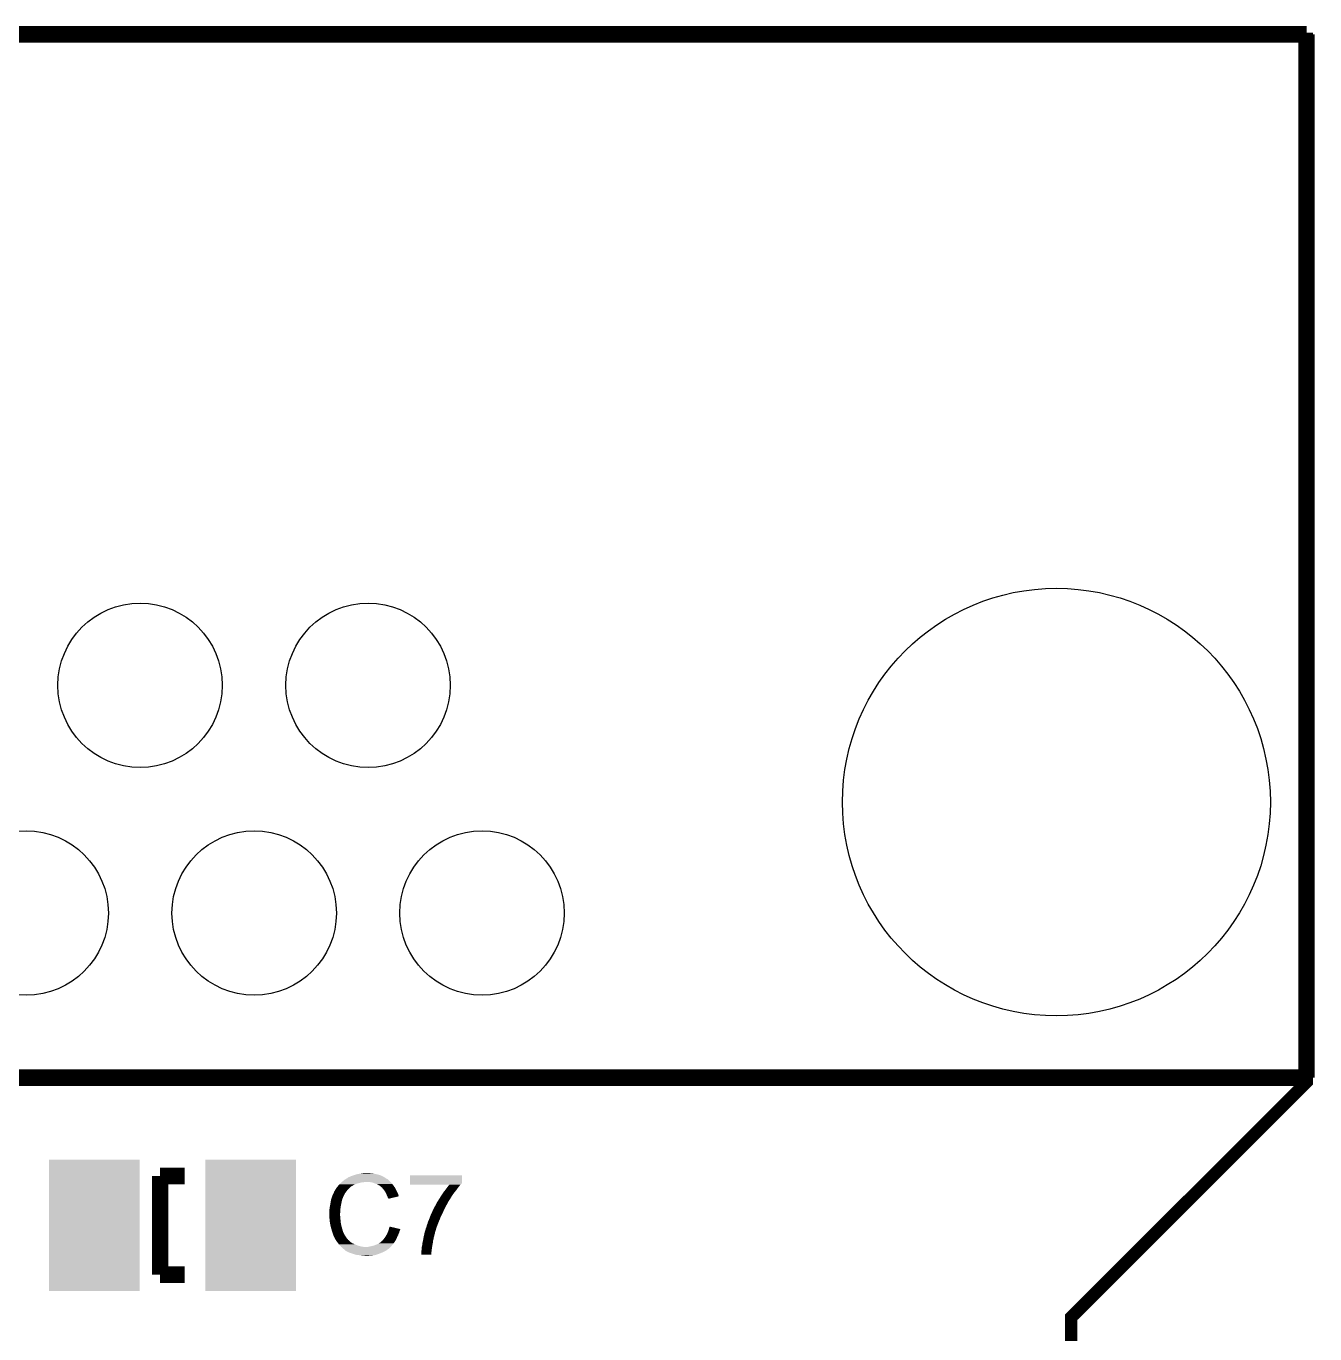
# Model space of a CAD drawing. Extents: x -4.2 to 27.1, y -3.9 to 55.1.
# Drawn here: x 11.43 to 27.09, y 37.52 to 53.42 of the extents above; entities that cross this region are included whole.
import ezdxf

# ---------------------------------------------------------------- set-up
doc = ezdxf.new("R2010")
doc.units = 0
doc.layers.get('0').update_dxf_attribs({"linetype": 'CONTINUOUS'})
for name, color, linetype in [('MCP2517FD_CLICK_GKO', 5, 'CONTINUOUS'), ('MCP2517FD_CLICK_GTO', 14, 'CONTINUOUS'), ('MCP2517FD_CLICK_GTS', 12, 'CONTINUOUS')]:
    doc.layers.add(name, color=color, linetype=linetype)

# ---------------------------------------------------------------- blocks, each defined once
blk = doc.blocks.new('RECTANGLE_90')
blk.add_solid([(0.54991, 0.8001), (0.54991, -0.8001), (-0.54991, 0.8001), (-0.54991, -0.8001)])
blk = doc.blocks.new('ROUND_65')
blk.add_circle((0, 0), 2.6)
blk = doc.blocks.new('ROUND_66')
blk.add_circle((0, 0), 0.999)

msp = doc.modelspace()

# ---------------------------------------------------------------- linework, layer by layer
at = {"layer": 'MCP2517FD_CLICK_GKO', "const_width": 0.1524}
for points in [[(-4.10972, 40.64), (-4.10972, 53.34), (26.99004, 53.34)], [(24.13, -1.27), (24.13, 37.719), (26.99004, 40.57904), (26.99004, 53.34)]]:
    msp.add_lwpolyline(points, dxfattribs=at)
at = {"layer": 'MCP2517FD_CLICK_GTO', "const_width": 0.20066}
for points in [[(-4.10972, 53.31714), (26.99004, 53.31714)], [(26.99004, 40.63238), (26.99004, 53.31714)], [(-4.10972, 40.63238), (26.99004, 40.63238)], [(13.05814, 38.23716), (13.05814, 39.43604)], [(13.05814, 39.43604), (13.35786, 39.43604)], [(13.05814, 38.23716), (13.35786, 38.23716)]]:
    msp.add_lwpolyline(points, dxfattribs=at)
at = {"layer": 'MCP2517FD_CLICK_GTO'}
for points in [[(15.36446, 39.42842), (15.377158, 39.4335), (15.77086, 39.42842), (15.7607, 39.4335)], [(15.377158, 39.4335), (15.389858, 39.43858), (15.7607, 39.4335), (15.74927, 39.43858)], [(15.389858, 39.43858), (15.4051, 39.44366), (15.74927, 39.43858), (15.73784, 39.44366)], [(15.4051, 39.44366), (15.422882, 39.44874), (15.73784, 39.44366), (15.721586, 39.44874)], [(15.422882, 39.44874), (15.440662, 39.45636), (15.721586, 39.44874), (15.697202, 39.45636)], [(15.440662, 39.45636), (15.4813, 39.46398), (15.697202, 39.45636), (15.659098, 39.46398)], [(15.4813, 39.46398), (15.51178, 39.46906), (15.659098, 39.46398), (15.641324, 39.46906)], [(15.51178, 39.46906), (15.52702, 39.4716), (15.623542, 39.46906), (15.608302, 39.4716)], [(15.52702, 39.4716), (15.572738, 39.47414), (15.595602, 39.4716), (15.585442, 39.47414)], [(16.093442, 39.349674), (16.09346, 39.443638), (16.725894, 39.349674), (16.7259, 39.443638)], [(16.09346, 39.443638), (16.093462, 39.44366), (16.7259, 39.443638), (16.093462, 39.44366)], [(15.188182, 39.270938), (15.194278, 39.2811), (15.33906, 39.270938), (15.349222, 39.2811)], [(15.194278, 39.2811), (15.206724, 39.298878), (15.349222, 39.2811), (15.367, 39.298878)], [(15.206724, 39.298878), (15.21206, 39.3065), (15.367, 39.298878), (15.377158, 39.3065)], [(15.21206, 39.3065), (15.212062, 39.306502), (15.377158, 39.3065), (15.37716, 39.306502)], [(15.212062, 39.306502), (15.214366, 39.309038), (15.37716, 39.306502), (15.379698, 39.309038)], [(15.214366, 39.309038), (15.230532, 39.32682), (15.379698, 39.309038), (15.410182, 39.32682)], [(15.230532, 39.32682), (15.23746, 39.33444), (15.410182, 39.32682), (15.42669, 39.33444)], [(15.23746, 39.33444), (15.24508, 39.34206), (15.42669, 39.33444), (15.443198, 39.34206)], [(15.24508, 39.34206), (15.26032, 39.3573), (15.443198, 39.34206), (15.50416, 39.3573)], [(15.26032, 39.3573), (15.26286, 39.35984), (15.50416, 39.3573), (15.529562, 39.35984)], [(15.26286, 39.35984), (15.2654, 39.36238), (15.529562, 39.35984), (15.542258, 39.36238)], [(15.2654, 39.36238), (15.283408, 39.377618), (15.85722, 39.36238), (15.841982, 39.377618)], [(15.283408, 39.377618), (15.292416, 39.38524), (15.841982, 39.377618), (15.8369, 39.38524)], [(15.292416, 39.38524), (15.298422, 39.390322), (15.8369, 39.38524), (15.831818, 39.390322)], [(15.298422, 39.390322), (15.302646, 39.392858), (15.831818, 39.390322), (15.82928, 39.392858)], [(15.302646, 39.392858), (15.306876, 39.395398), (15.82928, 39.392858), (15.824204, 39.395398)], [(15.306876, 39.395398), (15.311102, 39.397934), (15.824204, 39.395398), (15.821666, 39.397934)], [(15.311102, 39.397934), (15.311112, 39.39794), (15.821666, 39.397934), (15.819124, 39.39794)], [(15.311112, 39.39794), (15.332268, 39.41064), (15.819124, 39.39794), (15.7988, 39.41064)], [(15.332268, 39.41064), (15.33652, 39.413192), (15.7988, 39.41064), (15.795228, 39.413192)], [(15.33652, 39.413192), (15.336534, 39.415726), (15.795228, 39.413192), (15.79168, 39.415726)], [(15.336534, 39.415726), (15.346682, 39.4208), (15.79168, 39.415726), (15.784574, 39.4208)], [(15.346682, 39.4208), (15.354294, 39.423338), (15.784574, 39.4208), (15.78102, 39.423338)], [(15.354294, 39.423338), (15.3543, 39.42334), (15.78102, 39.423338), (15.781018, 39.42334)], [(15.3543, 39.42334), (15.36446, 39.42842), (15.781018, 39.42334), (15.77086, 39.42842)], [(15.636238, 39.3573), (15.605758, 39.36238), (15.8623, 39.3573), (15.85722, 39.36238)], [(15.66418, 39.34714), (15.636238, 39.3573), (15.87246, 39.34714), (15.8623, 39.3573)], [(15.671806, 39.344598), (15.66418, 39.34714), (15.875002, 39.344598), (15.87246, 39.34714)], [(15.687038, 39.33952), (15.671806, 39.344598), (15.879066, 39.33952), (15.875002, 39.344598)], [(15.70228, 39.3319), (15.687038, 39.33952), (15.88516, 39.3319), (15.879066, 39.33952)], [(15.70736, 39.32936), (15.70228, 39.3319), (15.886976, 39.32936), (15.88516, 39.3319)], [(15.720062, 39.32174), (15.70736, 39.32936), (15.892418, 39.32174), (15.886976, 39.32936)], [(15.730216, 39.316662), (15.720062, 39.32174), (15.896046, 39.316662), (15.892418, 39.32174)], [(15.73276, 39.31412), (15.730216, 39.316662), (15.897862, 39.31412), (15.896046, 39.316662)], [(15.752764, 39.29634), (15.73276, 39.31412), (15.910562, 39.29634), (15.897862, 39.31412)], [(15.75562, 39.2938), (15.752764, 39.29634), (15.912014, 39.2938), (15.910562, 39.29634)], [(15.767812, 39.27856), (15.75562, 39.2938), (15.92072, 39.27856), (15.912014, 39.2938)], [(15.77594, 39.2684), (15.767812, 39.27856), (15.9258, 39.2684), (15.92072, 39.27856)], [(16.09344, 39.33952), (16.093442, 39.349674), (16.71574, 39.33952), (16.725894, 39.349674)], [(16.09344, 39.331898), (16.09344, 39.33952), (16.710658, 39.331898), (16.71574, 39.33952)], [(16.09344, 39.329382), (16.09344, 39.331898), (16.708142, 39.329382), (16.710658, 39.331898)], [(16.570916, 39.32936), (16.09344, 39.329382), (16.70812, 39.32936), (16.708142, 39.329382)], [(16.518506, 39.26078), (16.545682, 39.29634), (16.65478, 39.26078), (16.68018, 39.29634)], [(16.545682, 39.29634), (16.56509, 39.321738), (16.68018, 39.29634), (16.700498, 39.321738)], [(16.56509, 39.321738), (16.570916, 39.32936), (16.700498, 39.321738), (16.70812, 39.32936)], [(15.12824, 39.10584), (15.13205, 39.1287), (15.26032, 39.10584), (15.2654, 39.1287)], [(15.13205, 39.1287), (15.135436, 39.149018), (15.2654, 39.1287), (15.270478, 39.149018)], [(15.135436, 39.149018), (15.135862, 39.151562), (15.270478, 39.149018), (15.27175, 39.151562)], [(15.135862, 39.151562), (15.136706, 39.154096), (15.27175, 39.151562), (15.273018, 39.154096)], [(15.136706, 39.154096), (15.138398, 39.159174), (15.273018, 39.154096), (15.27302, 39.159174)], [(15.138398, 39.159174), (15.139244, 39.161714), (15.27302, 39.159174), (15.275554, 39.161714)], [(15.139244, 39.161714), (15.140092, 39.164256), (15.275554, 39.161714), (15.27556, 39.164256)], [(15.140092, 39.164256), (15.150252, 39.19474), (15.27556, 39.164256), (15.28826, 39.19474)], [(15.150252, 39.19474), (15.1511, 39.19728), (15.28826, 39.19474), (15.28953, 39.19728)], [(15.1511, 39.19728), (15.164246, 39.225218), (15.28953, 39.19728), (15.3035, 39.225218)], [(15.164246, 39.225218), (15.17142, 39.240464), (15.3035, 39.225218), (15.315358, 39.240464)], [(15.17142, 39.240464), (15.171426, 39.243006), (15.315358, 39.240464), (15.317334, 39.243006)], [(15.171426, 39.243006), (15.17396, 39.245544), (15.317334, 39.243006), (15.319308, 39.245544)], [(15.17396, 39.245544), (15.176504, 39.253162), (15.319308, 39.245544), (15.325234, 39.253162)], [(15.176504, 39.253162), (15.181582, 39.258244), (15.325234, 39.253162), (15.329186, 39.258244)], [(15.181582, 39.258244), (15.18666, 39.268398), (15.329186, 39.258244), (15.337084, 39.268398)], [(15.18666, 39.268398), (15.188182, 39.270938), (15.337084, 39.268398), (15.33906, 39.270938)], [(15.783052, 39.25824), (15.77594, 39.2684), (15.93088, 39.25824), (15.9258, 39.2684)], [(15.793718, 39.243), (15.783052, 39.25824), (15.937654, 39.243), (15.93088, 39.25824)], [(15.79753, 39.23538), (15.793718, 39.243), (15.94104, 39.23538), (15.937654, 39.243)], [(15.80642, 39.2176), (15.79753, 39.23538), (15.949932, 39.2176), (15.94104, 39.23538)], [(15.80755, 39.215058), (15.80642, 39.2176), (15.951202, 39.215058), (15.949932, 39.2176)], [(15.81658, 39.19474), (15.80755, 39.215058), (15.957276, 39.19474), (15.951202, 39.215058)], [(15.819124, 39.189654), (15.81658, 39.19474), (15.958796, 39.189654), (15.957276, 39.19474)], [(15.82166, 39.18458), (15.819124, 39.189654), (15.937634, 39.18458), (15.958796, 39.189654)], [(15.82674, 39.169344), (15.82166, 39.18458), (15.874092, 39.169344), (15.937634, 39.18458)], [(15.831814, 39.164266), (15.82674, 39.169344), (15.852914, 39.164266), (15.874092, 39.169344)], [(15.83182, 39.159208), (15.831814, 39.164266), (15.83182, 39.159208), (15.852914, 39.164266)], [(16.418562, 39.110922), (16.421944, 39.115998), (16.553178, 39.110922), (16.55572, 39.115998)], [(16.421944, 39.115998), (16.43888, 39.1414), (16.55572, 39.115998), (16.571884, 39.1414)], [(16.43888, 39.1414), (16.45793, 39.17188), (16.571884, 39.1414), (16.59128, 39.17188)], [(16.45793, 39.17188), (16.473806, 39.197282), (16.59128, 39.17188), (16.60652, 39.197282)], [(16.473806, 39.197282), (16.47698, 39.20236), (16.60652, 39.197282), (16.609904, 39.20236)], [(16.47698, 39.20236), (16.489202, 39.22014), (16.609904, 39.20236), (16.62176, 39.22014)], [(16.489202, 39.22014), (16.50492, 39.243), (16.62176, 39.22014), (16.639538, 39.243)], [(16.50492, 39.243002), (16.518506, 39.26078), (16.63954, 39.243002), (16.65478, 39.26078)], [(16.50492, 39.243), (16.50492, 39.243002), (16.639538, 39.243), (16.63954, 39.243002)], [(15.113, 38.991542), (15.11554, 39.001702), (15.246168, 38.991542), (15.246894, 39.001702)], [(15.113, 38.976302), (15.113, 38.991542), (15.24508, 38.976302), (15.246168, 38.991542)], [(15.113, 38.9763), (15.113, 38.976302), (15.245082, 38.9763), (15.24508, 38.976302)], [(15.114144, 38.953438), (15.113, 38.9763), (15.245082, 38.953438), (15.245082, 38.9763)], [(15.11554, 39.02964), (15.11808, 39.047422), (15.248888, 39.02964), (15.25016, 39.047422)], [(15.11554, 39.001702), (15.11554, 39.02964), (15.246894, 39.001702), (15.248888, 39.02964)], [(15.11808, 39.047422), (15.12062, 39.0652), (15.25016, 39.047422), (15.253122, 39.0652)], [(15.12062, 39.0652), (15.123, 39.0779), (15.253122, 39.0652), (15.25524, 39.0779)], [(15.123, 39.0779), (15.12824, 39.10584), (15.25524, 39.0779), (15.26032, 39.10584)], [(16.335222, 38.933118), (16.3449, 38.95852), (16.46428, 38.933118), (16.47698, 38.95852)], [(16.3449, 38.95852), (16.36568, 39.00424), (16.47698, 38.95852), (16.49984, 39.00424)], [(16.36568, 39.00424), (16.3703, 39.0144), (16.49984, 39.00424), (16.50365, 39.0144)], [(16.3703, 39.0144), (16.37516, 39.02456), (16.50365, 39.0144), (16.50746, 39.02456)], [(16.37516, 39.02456), (16.38367, 39.042342), (16.50746, 39.02456), (16.51762, 39.042342)], [(16.38367, 39.042342), (16.39096, 39.05758), (16.51762, 39.042342), (16.52524, 39.05758)], [(16.39096, 39.05758), (16.397038, 39.07028), (16.52524, 39.05758), (16.53032, 39.07028)], [(16.397038, 39.07028), (16.398254, 39.07282), (16.53032, 39.07028), (16.532012, 39.07282)], [(16.398254, 39.07282), (16.400786, 39.072834), (16.532012, 39.07282), (16.532022, 39.072834)], [(16.400786, 39.072834), (16.403316, 39.077896), (16.532022, 39.072834), (16.535398, 39.077896)], [(16.403316, 39.077896), (16.40332, 39.077902), (16.535398, 39.077896), (16.5354, 39.077902)], [(16.40332, 39.077902), (16.405854, 39.085504), (16.5354, 39.077902), (16.537936, 39.085504)], [(16.405854, 39.085504), (16.405858, 39.08552), (16.537936, 39.085504), (16.540466, 39.08552)], [(16.405858, 39.08552), (16.40586, 39.085522), (16.540466, 39.08552), (16.540466, 39.085522)], [(16.40586, 39.085522), (16.41348, 39.098218), (16.540466, 39.085522), (16.54682, 39.098218)], [(16.41348, 39.098218), (16.418562, 39.110922), (16.54682, 39.098218), (16.553178, 39.110922)], [(15.114526, 38.945816), (15.114144, 38.953438), (15.24762, 38.945816), (15.245082, 38.953438)], [(15.11554, 38.9255), (15.114526, 38.945816), (15.24762, 38.9255), (15.24762, 38.945816)], [(15.116304, 38.917878), (15.11554, 38.9255), (15.24762, 38.917878), (15.24762, 38.9255)], [(15.117826, 38.902642), (15.116304, 38.917878), (15.25016, 38.902642), (15.24762, 38.917878)], [(15.12062, 38.874698), (15.117826, 38.902642), (15.25231, 38.874698), (15.25016, 38.902642)], [(15.121518, 38.869618), (15.12062, 38.874698), (15.2527, 38.869618), (15.25231, 38.874698)], [(15.12824, 38.83152), (15.121518, 38.869618), (15.26032, 38.83152), (15.2527, 38.869618)], [(15.13332, 38.8112), (15.12824, 38.83152), (15.266126, 38.8112), (15.26032, 38.83152)], [(15.137676, 38.79596), (15.13332, 38.8112), (15.27048, 38.79596), (15.266126, 38.8112)], [(15.83753, 38.790862), (15.83944, 38.798498), (15.9766, 38.790862), (15.944168, 38.798498)], [(15.83944, 38.798498), (15.84708, 38.821356), (15.944168, 38.798498), (15.84708, 38.821356)], [(16.28394, 38.785802), (16.286482, 38.798502), (16.409962, 38.785802), (16.41387, 38.798502)], [(16.286482, 38.798502), (16.29301, 38.813742), (16.41387, 38.798502), (16.41856, 38.813742)], [(16.29301, 38.813742), (16.2941, 38.816282), (16.41856, 38.813742), (16.419512, 38.816282)], [(16.2941, 38.816282), (16.299182, 38.836602), (16.419512, 38.816282), (16.427132, 38.836602)], [(16.299182, 38.836602), (16.3068, 38.856918), (16.427132, 38.836602), (16.43475, 38.856918)], [(16.3068, 38.856918), (16.312132, 38.8747), (16.43475, 38.856918), (16.44142, 38.8747)], [(16.312132, 38.8747), (16.31442, 38.882322), (16.44142, 38.8747), (16.444884, 38.882322)], [(16.31442, 38.882322), (16.32345, 38.90264), (16.444884, 38.882322), (16.45412, 38.90264)], [(16.32345, 38.90264), (16.32458, 38.90518), (16.45412, 38.90264), (16.454966, 38.90518)], [(16.32458, 38.90518), (16.335222, 38.933118), (16.454966, 38.90518), (16.46428, 38.933118)], [(15.14348, 38.77564), (15.137676, 38.79596), (15.275902, 38.77564), (15.27048, 38.79596)], [(15.149408, 38.757858), (15.14348, 38.77564), (15.280644, 38.757858), (15.275902, 38.77564)], [(15.150256, 38.755316), (15.149408, 38.757858), (15.283182, 38.755316), (15.280644, 38.757858)], [(15.151948, 38.750238), (15.150256, 38.755316), (15.28572, 38.750238), (15.283182, 38.755316)], [(15.15364, 38.745158), (15.151948, 38.750238), (15.287414, 38.745158), (15.28572, 38.750238)], [(15.154276, 38.74262), (15.15364, 38.745158), (15.28826, 38.74262), (15.287414, 38.745158)], [(15.156182, 38.735), (15.154276, 38.74262), (15.292072, 38.735), (15.28826, 38.74262)], [(15.158722, 38.727382), (15.156182, 38.735), (15.29588, 38.727382), (15.292072, 38.735)], [(15.16126, 38.719762), (15.158722, 38.727382), (15.300644, 38.719762), (15.29588, 38.727382)], [(15.1638, 38.71468), (15.16126, 38.719762), (15.303818, 38.71468), (15.300644, 38.719762)], [(15.167386, 38.70706), (15.1638, 38.71468), (15.30858, 38.70706), (15.303818, 38.71468)], [(15.178144, 38.6842), (15.167386, 38.70706), (15.32382, 38.6842), (15.30858, 38.70706)], [(15.18412, 38.6715), (15.178144, 38.6842), (15.33398, 38.6715), (15.32382, 38.6842)], [(15.192588, 38.6588), (15.18412, 38.6715), (15.34414, 38.6588), (15.33398, 38.6715)], [(15.206132, 38.638482), (15.192588, 38.6588), (15.366998, 38.638482), (15.34414, 38.6588)], [(15.20952, 38.6334), (15.206132, 38.638482), (15.373352, 38.6334), (15.366998, 38.638482)], [(15.74292, 38.63594), (15.750544, 38.643562), (15.90802, 38.63594), (15.9131, 38.643562)], [(15.750544, 38.643562), (15.75562, 38.646104), (15.9131, 38.643562), (15.914794, 38.646104)], [(15.75562, 38.646104), (15.7607, 38.65372), (15.914794, 38.646104), (15.919872, 38.65372)], [(15.7607, 38.65372), (15.764508, 38.658798), (15.919872, 38.65372), (15.923258, 38.658798)], [(15.764508, 38.658798), (15.768322, 38.66388), (15.923258, 38.658798), (15.92548, 38.66388)], [(15.768322, 38.66388), (15.77594, 38.671502), (15.92548, 38.66388), (15.928816, 38.671502)], [(15.77594, 38.671502), (15.78356, 38.68166), (15.928816, 38.671502), (15.93326, 38.68166)], [(15.78356, 38.68166), (15.793722, 38.694362), (15.93326, 38.68166), (15.938818, 38.694362)], [(15.793722, 38.694362), (15.79626, 38.69944), (15.938818, 38.694362), (15.94104, 38.69944)], [(15.79626, 38.69944), (15.80134, 38.7096), (15.94104, 38.69944), (15.946846, 38.7096)], [(15.80134, 38.7096), (15.807432, 38.717218), (15.946846, 38.7096), (15.9512, 38.717218)], [(15.807432, 38.717218), (15.8115, 38.722302), (15.9512, 38.717218), (15.95265, 38.722302)], [(15.8115, 38.722302), (15.81694, 38.734998), (15.95265, 38.722302), (15.956278, 38.734998)], [(15.81694, 38.734998), (15.823472, 38.750238), (15.956278, 38.734998), (15.963898, 38.750238)], [(15.823472, 38.750238), (15.82674, 38.75786), (15.963898, 38.750238), (15.965422, 38.75786)], [(15.82674, 38.75786), (15.828644, 38.762938), (15.965422, 38.75786), (15.96644, 38.762938)], [(15.828644, 38.762938), (15.832452, 38.773098), (15.96644, 38.762938), (15.97152, 38.773098)], [(15.832452, 38.773098), (15.83436, 38.778182), (15.97152, 38.773098), (15.972788, 38.778182)], [(15.83436, 38.778182), (15.835628, 38.783258), (15.972788, 38.778182), (15.974058, 38.783258)], [(15.835628, 38.783258), (15.836898, 38.788336), (15.974058, 38.783258), (15.976598, 38.788336)], [(15.836898, 38.788336), (15.83753, 38.790862), (15.976598, 38.788336), (15.9766, 38.790862)], [(16.246968, 38.62832), (16.25092, 38.6461), (16.37284, 38.62832), (16.374814, 38.6461)], [(16.25092, 38.6461), (16.251934, 38.651178), (16.374814, 38.6461), (16.37538, 38.651178)], [(16.251934, 38.651178), (16.25549, 38.668958), (16.37538, 38.651178), (16.38046, 38.668958)], [(16.25549, 38.668958), (16.256, 38.6715), (16.38046, 38.668958), (16.380822, 38.6715)], [(16.256, 38.6715), (16.25877, 38.686738), (16.380822, 38.6715), (16.383, 38.686738)], [(16.25877, 38.686738), (16.26108, 38.69944), (16.383, 38.686738), (16.387232, 38.69944)], [(16.26108, 38.69944), (16.26163, 38.701978), (16.387232, 38.69944), (16.388078, 38.701978)], [(16.26163, 38.701978), (16.264944, 38.71722), (16.388078, 38.701978), (16.39062, 38.71722)], [(16.264944, 38.71722), (16.267154, 38.72738), (16.39062, 38.71722), (16.393162, 38.72738)], [(16.267154, 38.72738), (16.270466, 38.742618), (16.393162, 38.72738), (16.398238, 38.742618)], [(16.270466, 38.742618), (16.271572, 38.747696), (16.398238, 38.742618), (16.39824, 38.747696)], [(16.271572, 38.747696), (16.273782, 38.75786), (16.39824, 38.747696), (16.401366, 38.75786)], [(16.273782, 38.75786), (16.27886, 38.7731), (16.401366, 38.75786), (16.406054, 38.7731)], [(16.27886, 38.7731), (16.28394, 38.785802), (16.406054, 38.7731), (16.409962, 38.785802)], [(15.221244, 38.61816), (15.20952, 38.6334), (15.392406, 38.61816), (15.373352, 38.6334)], [(15.221246, 38.618158), (15.221244, 38.61816), (15.397484, 38.618158), (15.392406, 38.61816)], [(15.225152, 38.61308), (15.221246, 38.618158), (15.407642, 38.61308), (15.397484, 38.618158)], [(15.227108, 38.610538), (15.225152, 38.61308), (15.415264, 38.610538), (15.407642, 38.61308)], [(15.231014, 38.60546), (15.227108, 38.610538), (15.42288, 38.60546), (15.415264, 38.610538)], [(15.23492, 38.600382), (15.231014, 38.60546), (15.436422, 38.600382), (15.42288, 38.60546)], [(15.237462, 38.59784), (15.23492, 38.600382), (15.4432, 38.59784), (15.436422, 38.600382)], [(15.24762, 38.58768), (15.237462, 38.59784), (15.468596, 38.58768), (15.4432, 38.59784)], [(15.247622, 38.587678), (15.24762, 38.58768), (15.4686, 38.587678), (15.468596, 38.58768)], [(15.253716, 38.58006), (15.247622, 38.587678), (15.49654, 38.58006), (15.4686, 38.587678)], [(15.257778, 38.574982), (15.253716, 38.58006), (15.52701, 38.574982), (15.49654, 38.58006)], [(15.257782, 38.57498), (15.257778, 38.574982), (15.527022, 38.57498), (15.52701, 38.574982)], [(15.270478, 38.564822), (15.257782, 38.57498), (15.8496, 38.564822), (15.859758, 38.57498)], [(15.270482, 38.56482), (15.270478, 38.564822), (15.8496, 38.56482), (15.8496, 38.564822)], [(15.28064, 38.554662), (15.270482, 38.56482), (15.837986, 38.554662), (15.8496, 38.56482)], [(15.290798, 38.54704), (15.28064, 38.554662), (15.829274, 38.54704), (15.837986, 38.554662)], [(15.290814, 38.547026), (15.290798, 38.54704), (15.826734, 38.547026), (15.829274, 38.54704)], [(15.29588, 38.54196), (15.290814, 38.547026), (15.824192, 38.54196), (15.826734, 38.547026)], [(15.298424, 38.539416), (15.29588, 38.54196), (15.816578, 38.539416), (15.824192, 38.54196)], [(15.303498, 38.534342), (15.298424, 38.539416), (15.811502, 38.534342), (15.816578, 38.539416)], [(15.303504, 38.534338), (15.303498, 38.534342), (15.811498, 38.534338), (15.811502, 38.534342)], [(15.311114, 38.529264), (15.303504, 38.534338), (15.80304, 38.529264), (15.811498, 38.534338)], [(15.313638, 38.52926), (15.311114, 38.529264), (15.803032, 38.52926), (15.80304, 38.529264)], [(15.31366, 38.526734), (15.313638, 38.52926), (15.798822, 38.526734), (15.803032, 38.52926)], [(15.313688, 38.52672), (15.31366, 38.526734), (15.7988, 38.52672), (15.798822, 38.526734)], [(15.3543, 38.5064), (15.313688, 38.52672), (15.75816, 38.5064), (15.7988, 38.52672)], [(15.37589, 38.49878), (15.3543, 38.5064), (15.73784, 38.49878), (15.75816, 38.5064)], [(15.39748, 38.49116), (15.37589, 38.49878), (15.72006, 38.49116), (15.73784, 38.49878)], [(15.438118, 38.47846), (15.39748, 38.49116), (15.681958, 38.47846), (15.72006, 38.49116)], [(15.587982, 38.57498), (15.59814, 38.57752), (15.859758, 38.57498), (15.862298, 38.57752)], [(15.59814, 38.57752), (15.61084, 38.58006), (15.862298, 38.57752), (15.864838, 38.58006)], [(15.61084, 38.58006), (15.62354, 38.5826), (15.864838, 38.58006), (15.866742, 38.5826)], [(15.62354, 38.5826), (15.65402, 38.590222), (15.866742, 38.5826), (15.872458, 38.590222)], [(15.65402, 38.590222), (15.68196, 38.60038), (15.872458, 38.590222), (15.880078, 38.60038)], [(15.68196, 38.60038), (15.681962, 38.600382), (15.880078, 38.60038), (15.88008, 38.600382)], [(15.681962, 38.600382), (15.712438, 38.61562), (15.88008, 38.600382), (15.893414, 38.61562)], [(15.712438, 38.61562), (15.721324, 38.620698), (15.893414, 38.61562), (15.89786, 38.620698)], [(15.721324, 38.620698), (15.730218, 38.62578), (15.89786, 38.620698), (15.901246, 38.62578)], [(15.730218, 38.62578), (15.74292, 38.63594), (15.901246, 38.62578), (15.90802, 38.63594)], [(16.2306, 38.491162), (16.23314, 38.501322), (16.35347, 38.491162), (16.354442, 38.501322)], [(16.2306, 38.481022), (16.2306, 38.491162), (16.352502, 38.481022), (16.35347, 38.491162)], [(16.3525, 38.481), (16.2306, 38.481022), (16.3525, 38.481), (16.352502, 38.481022)], [(16.23314, 38.526722), (16.234408, 38.53434), (16.35687, 38.526722), (16.3576, 38.53434)], [(16.23314, 38.501322), (16.23314, 38.526722), (16.354442, 38.501322), (16.35687, 38.526722)], [(16.234408, 38.53434), (16.23568, 38.541962), (16.3576, 38.53434), (16.358742, 38.541962)], [(16.23568, 38.55974), (16.23822, 38.57752), (16.36141, 38.55974), (16.364076, 38.57752)], [(16.23568, 38.541962), (16.23568, 38.55974), (16.358742, 38.541962), (16.36141, 38.55974)], [(16.23822, 38.57752), (16.240124, 38.58514), (16.364076, 38.57752), (16.36522, 38.58514)], [(16.240124, 38.58514), (16.2433, 38.597842), (16.36522, 38.58514), (16.36746, 38.597842)], [(16.2433, 38.597842), (16.24584, 38.62324), (16.36746, 38.597842), (16.371942, 38.62324)], [(16.24584, 38.62324), (16.246968, 38.62832), (16.371942, 38.62324), (16.37284, 38.62832)], [(15.458438, 38.47592), (15.438118, 38.47846), (15.674338, 38.47592), (15.681958, 38.47846)], [(15.499078, 38.47084), (15.458438, 38.47592), (15.651478, 38.47084), (15.674338, 38.47592)], [(15.507968, 38.4683), (15.499078, 38.47084), (15.62608, 38.4683), (15.651478, 38.47084)], [(15.516856, 38.46576), (15.507968, 38.4683), (15.59814, 38.46576), (15.62608, 38.4683)], [(15.554958, 38.46322), (15.544798, 38.46576), (15.570202, 38.46322), (15.59814, 38.46576)]]:
    msp.add_solid(points, dxfattribs=at)

# ---------------------------------------------------------------- block references
at = {"layer": 'MCP2517FD_CLICK_GTS'}
for name, p in [('ROUND_65', (23.94966, 43.98264)), ('ROUND_66', (12.8143, 45.4025)), ('ROUND_66', (15.58544, 45.4025)), ('ROUND_66', (11.43, 42.6339)), ('ROUND_66', (14.20114, 42.6339)), ('ROUND_66', (16.96974, 42.6339)), ('RECTANGLE_90', (12.25804, 38.8366)), ('RECTANGLE_90', (14.15796, 38.8366))]:
    msp.add_blockref(name, p, dxfattribs=at)

doc.saveas('drawing.dxf')
